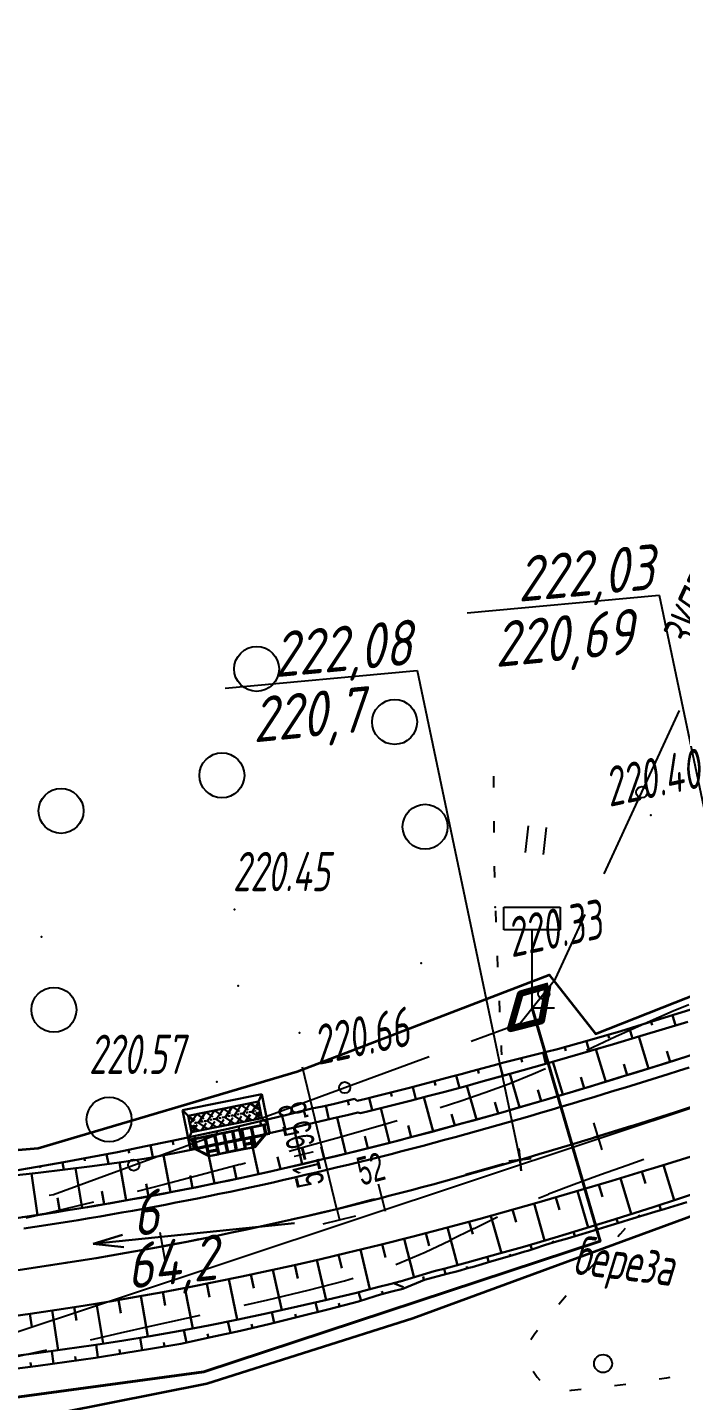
# Model space of a CAD drawing. Header units: millimetres. Extents: x -1799 to 6962, y -1020 to 4121.
# Drawn here: x 2876 to 2934.1, y 2133.9 to 2256.1 of the extents above; entities that cross this region are included whole.
import ezdxf
from ezdxf import colors
from ezdxf.entities.mleader import LeaderData, LeaderLine
from ezdxf.math import Vec2, Vec3

# ---------------------------------------------------------------- set-up
doc = ezdxf.new("R2010")
doc.units = ezdxf.units.MM
for name, pattern in [('ACAD_ISO02W100', [15, 12, -3]), ('CONTI', [0]), ('STROT', [1.7, 0.5, -1.2])]:
    doc.linetypes.add(name, pattern=pattern)
for name, color, linetype, lineweight in [('10', 1, 'Continuous', 35), ('КОПИЯ_ОСЬ_13_ОТКОСЫ', 7, 'Continuous', 30), ('ОСЬ_ВЕРХ_ПОКРЫТИЯ_ГРАНИЦЫ_ПОЛОС', 7, 'Continuous', 30), ('ОСЬ_ВЕРХ_ПОКРЫТИЯ_ОСЬ', 1, 'Continuous', 30), ('Отметки', 5, 'Continuous', 30), ('Трубы мет.', 7, 'ACAD_ISO02W100', 30), ('Уклоны ПЧ', 5, 'Continuous', 30)]:
    doc.layers.add(name, color=color, linetype=linetype, lineweight=lineweight)
for name, color, linetype in [('_Ростелеком', 6, 'Continuous'), ('NAD_MDEFAULT', 7, 'CONTI'), ('PI_OTDEFAULT', 172, 'CONTI'), ('PI_TTDEFAULT', 5, 'CONTI'), ('PLN_O', 7, 'CONTI'), ('SIT_LDEFAULT', 7, 'CONTI'), ('ZAPSKDEFAULT', 7, 'CONTI'), ('КОПИЯ_ОСЬ_ТАНГЕНСЫ', 1, 'Continuous'), ('ОСЬ_ВЕРХ_ПОКРЫТИЯ_ПИКЕТЫ', 1, 'Continuous'), ('ОСЬ_ВЕРХ_ПОКРЫТИЯ_РАЗБИВКА_КРИВ', 1, 'Continuous'), ('ОСЬ_ВЕРХ_ПОКРЫТИЯ_ТАНГЕНСЫ', 1, 'Continuous'), ('разметка', 7, 'Continuous')]:
    doc.layers.add(name, color=color, linetype=linetype)
doc.layers.add('видовое окно', color=132, linetype='CONTI', plot=False)
doc.styles.add('eskd', font='spds.shx', dxfattribs={"width": 1.2, "oblique": 15})
doc.styles.get("Standard").update_dxf_attribs({"font": 'arial.ttf'})
doc.styles.add('STYLE1', font='romand.shx', dxfattribs={"width": 0.9})
doc.styles.add('ГОСТ', font='', dxfattribs={"oblique": 15, "height": 4})
doc.styles.get('ГОСТ').set_extended_font_data('GOST type A')
doc.linetypes.add('кабель_связи_проект.', pattern='A,10,-1,["/",STYLE1,S=3,R=0,X=0,Y=-1.5],-4.1', length=15.1)

# ---------------------------------------------------------------- blocks, each defined once
blk = doc.blocks.new('BL_2011')
at = {"color": 0}
for p, q in [((0, 0), (0, 2.4)), ((1.6, 0), (1.6, 2.4))]:
    blk.add_line(p, q, dxfattribs=at)
blk = doc.blocks.new('BL_2004')
at = {"color": 0}
blk.add_circle((0, 0), 2, dxfattribs=at)
blk = doc.blocks.new('BL_2002')
at = {"color": 0}
blk.add_circle((0, 0), 0.8, dxfattribs=at)
blk = doc.blocks.new('*U41')
at = {"color": 0}
for points in [[(-6.600000953674001, 12.256510162353), (9.543488407135, 28.4)], [(-6.600000953674001, 21.222624206543), (0.577374124527, 28.4)], [(9.899998092651, 10.934832000732), (-6.600000953674001, 27.434828186035)], [(9.899998092651, 19.900946044922), (1.400943824649, 28.4)], [(-6.600000953674001, 3.290396118164), (9.900000953674, 19.790396118164)], [(9.899999046326, 1.968714141846), (-6.600000953674001, 18.468717956543)], [(-6.599999046325999, -5.675717926024999), (9.900000953674, 10.824282073975)], [(9.899999046326, -6.997399902344), (-6.600000953674001, 9.502600097656)], [(-6.599999046325999, -14.641831970215), (9.900000953674, 1.858168029785)], [(9.900000953674, -15.963510131836), (-6.599999046325999, 0.536489868164)], [(-6.6, -23.607944107056), (9.899999046326, -7.107942199707001)], [(9.900000953674, -24.929626083374), (-6.599999046325999, -8.429624176025)], [(-6.6, -32.574058151245), (9.899999046326, -16.074056243896)], [(9.899999046326, -33.895738220215), (-6.599999046325999, -17.395738220215)], [(-6.6, -41.54017124176), (9.899999046326, -25.040172195435)], [(9.638147735596, -42.6), (-6.599999046325999, -26.361854171753)], [(0.672033274174, -42.6), (-6.599999046325999, -35.327968215942)], [(1.306286031008, -42.6), (9.899999046326, -34.006286239624)]]:
    blk.add_lwpolyline(points, dxfattribs=at)
blk = doc.blocks.new('Наброска')
at = {"lineweight": 30}
for p, q in [((1.5, 3), (2.006250000034925, 2.662499999976717)), ((2.006250000034925, 2.662499999976717), (2.131057544145733, 2.579294970491901)), ((2.193461316230241, 2.537692455807701), (2.318268860399257, 2.4544874264393)), ((2.380672632425558, 2.4128849117551), (2.505480176594574, 2.329679882270284)), ((2.567883948679082, 2.288077367586084), (2.625, 2.25)), ((2.68211605126271, 2.288077367586084), (2.625, 2.25)), ((2.625, 2.25), (2.625, 2.099999999976717)), ((2.869327367516235, 2.4128849117551), (2.744519823405426, 2.329679882270284)), ((3.056538683769759, 2.537692455807701), (2.931731139600743, 2.4544874264393)), ((3.243749999965075, 2.662499999976717), (3.118942455796059, 2.579294970491901)), ((3.75, 3), (3.243749999965075, 2.662499999976717)), ((2.625, 2.025000000023283), (2.625, 1.875)), ((2.625, 1.800000000046566), (2.625, 1.650000000023283)), ((2.625, 1.574999999953434), (2.625, 1.425000000046566)), ((2.625, 1.349999999976717), (2.625, 1.199999999953434)), ((2.625, 1.125), (2.625, 0.9749999999767169)), ((2.625, 0.9000000000232831), (2.625, 0.75)), ((2.625, 0.6750000000465661), (2.625, 0.5250000000232831)), ((2.625, 0.4499999999534339), (2.625, 0.3000000000465661)), ((2.625, 0.2249999999767169), (2.625, 0.07499999995343387)), ((2.625, -0.2249999999767169), (2.625, -0.375)), ((2.625, -0.4499999999534339), (2.625, -0.5999999999767169)), ((2.625, -0.6750000000465661), (2.625, -0.8249999999534339)), ((2.625, -0.9000000000232831), (2.625, -1.050000000046566)), ((2.625, -1.125), (2.625, -1.275000000023283)), ((2.625, -1.349999999976717), (2.625, -1.5)), ((2.625, -1.574999999953434), (2.625, -1.724999999976717)), ((2.625, -1.800000000046566), (2.625, -1.949999999953434)), ((2.625, -2.025000000023283), (2.625, -2.175000000046566)), ((1.5, -3), (2.006250000034925, -2.662499999976717)), ((2.006250000034925, -2.662499999976717), (2.131057544145733, -2.579294970491901)), ((2.193461316230241, -2.537692455807701), (2.318268860399257, -2.4544874264393)), ((2.380672632425558, -2.4128849117551), (2.505480176594574, -2.329679882270284)), ((2.567883948679082, -2.288077367586084), (2.625, -2.25)), ((2.68211605126271, -2.288077367586084), (2.625, -2.25)), ((2.869327367516235, -2.4128849117551), (2.744519823405426, -2.329679882270284)), ((3.056538683769759, -2.537692455807701), (2.931731139600743, -2.4544874264393)), ((3.243749999965075, -2.662499999976717), (3.118942455796059, -2.579294970491901)), ((3.75, -3), (3.243749999965075, -2.662499999976717))]:
    blk.add_line(p, q, dxfattribs=at)
for points in [[(0, 1.762499999953434), (0.75, 2.699999999953434), (0.75, 3), (1.5, 3), (1.5, -3), (0.75, -3), (0.75, -2.699999999953434), (0, -1.762499999953434)], [(0.1200292896828614, 1.800000000046566), (0.7124999999650754, 1.800000000046566), (0.7124999999650754, 2.578125)], [(0.7875000000349246, 2.746874999953434), (1.462499999965075, 2.746874999953434), (1.462499999965075, 2.962500000023283), (0.7875000000349246, 2.962500000023283)], [(0.7875000000349246, 2.578125), (0.7875000000349246, 1.800000000046566), (1.462499999965075, 1.800000000046566), (1.462499999965075, 2.671875), (0.7875000000349246, 2.671875), (0.7875000000349246, 2.671875)], [(1.5, 3), (3.75, 3), (3.75, -3), (1.5, -3)], [(2.006250000034925, 2.662499999976717), (2.006250000034925, -2.662499999976717), (3.243749999965075, -2.662499999976717), (3.243749999965075, 2.662499999976717)], [(0, 1.724999999976717), (0.2999999999883585, 1.724999999976717), (0.2999999999883585, 1.050000000046566), (0, 1.050000000046566)], [(0.375, 1.724999999976717), (0.7124999999650754, 1.724999999976717), (0.7124999999650754, 1.050000000046566), (0.375, 1.050000000046566)], [(0.7875000000349246, 1.724999999976717), (1.462499999965075, 1.724999999976717), (1.462499999965075, 1.050000000046566), (0.7875000000349246, 1.050000000046566)], [(0.0375000000349246, 0.9749999999767169), (0.7124999999650754, 0.9749999999767169), (0.7124999999650754, 0.375), (0.0375000000349246, 0.375)], [(0.0375000000349246, 0.3000000000465661), (0.7124999999650754, 0.3000000000465661), (0.7124999999650754, -0.3000000000465661), (0.0375000000349246, -0.3000000000465661)], [(0.7875000000349246, 0.9749999999767169), (1.462499999965075, 0.9749999999767169), (1.462499999965075, 0.375), (0.7875000000349246, 0.375)], [(0.7875000000349246, 0.3000000000465661), (1.462499999965075, 0.3000000000465661), (1.462499999965075, -0.3000000000465661), (0.7875000000349246, -0.3000000000465661)], [(0.0375000000349246, -0.375), (0.7124999999650754, -0.375), (0.7124999999650754, -0.9749999999767169), (0.0375000000349246, -0.9749999999767169)], [(0.7875000000349246, -0.375), (1.462499999965075, -0.375), (1.462499999965075, -0.9749999999767169), (0.7875000000349246, -0.9749999999767169)], [(0, -1.724999999976717), (0.2999999999883585, -1.724999999976717), (0.2999999999883585, -1.050000000046566), (0, -1.050000000046566)], [(0.1200292896828614, -1.800000000046566), (0.7124999999650754, -1.800000000046566), (0.7124999999650754, -2.578125)], [(0.375, -1.724999999976717), (0.7124999999650754, -1.724999999976717), (0.7124999999650754, -1.050000000046566), (0.375, -1.050000000046566)], [(0.7875000000349246, -1.724999999976717), (1.462499999965075, -1.724999999976717), (1.462499999965075, -1.050000000046566), (0.7875000000349246, -1.050000000046566)], [(0.7875000000349246, -2.578125), (0.7875000000349246, -1.800000000046566), (1.462499999965075, -1.800000000046566), (1.462499999965075, -2.671875), (0.7875000000349246, -2.671875), (0.7875000000349246, -2.671875)], [(0.7875000000349246, -2.746874999953434), (1.462499999965075, -2.746874999953434), (1.462499999965075, -2.962500000023283), (0.7875000000349246, -2.962500000023283)]]:
    blk.add_lwpolyline(points, close=True, dxfattribs=at)
at = {"lineweight": 30, "xscale": 0.075, "yscale": 0.075, "zscale": 0.075}
blk.add_blockref('*U41', (2.501250000030268, 0.5324999999720603), dxfattribs=at)
blk = doc.blocks.new('BL_13')
at = {"color": 0}
for p, q in [((-2.5, 7), (-2.5, 9)), ((-2.5, 9), (2.5, 9)), ((2.5, 9), (2.5, 7)), ((0, 7), (-2.5, 7)), ((0, 0), (0, 7)), ((2.5, 7), (0, 7)), ((2, 0), (0, 0))]:
    blk.add_line(p, q, dxfattribs=at)
blk = doc.blocks.new('*U51')
at = {"layer": 'КОПИЯ_ОСЬ_13_ОТКОСЫ'}
for points in [[(7.264574050903, 0.6872127056119999), (9.682004928588999, 0.956574618816), (12.097109794617, 1.246052026749), (14.509721755981, 1.555624961853), (16.919672012329, 1.885272026062), (19.326795578003, 2.234970092773), (21.845165252686, 2.714380741119), (24.359230041504, 3.215878248215), (26.868795394897, 3.73942399025), (29.373668670654, 4.284977912903), (31.873659133911, 4.852497577667), (34.36856842041, 5.441939830779999), (36.266826629639, 5.880901336670001), (37.215713500977, 6.105178833008), (38.163452148438, 6.336446285247999), (38.378829956055, 6.282125473022), (39.139060974121, 6.462329387665), (40.08752822876, 6.696808338165), (41.037631988525, 6.927445411682), (41.985809326172, 7.167716503143), (42.935665130615, 7.404030799866001), (44.357738494873, 7.772792816162), (45.778987884521, 8.149430274963), (47.674205780029, 8.65825176239), (49.094177246094, 9.050344467163), (50.513935089111, 9.447672843933), (52.88405609130901, 10.106735229492), (54.780975341797, 10.640250205994), (60.90179824829099, 12.407072067261), (63.272514343262, 13.116411209106), (67.54277801513699, 14.411474227905)], [(7.198551177979, 1.086614489555), (9.591766357422, 1.488693594933), (11.981554031372, 1.91066467762), (14.367749214172, 2.352498531342), (16.750186920166, 2.814164400101), (19.128702163696, 3.295630455017), (21.630968093872, 3.804355621338), (24.128671646118, 4.335028171539), (26.621620178223, 4.887607097626), (29.109621047974, 5.46204996109), (31.592483520508, 6.058312416077), (34.070014953613, 6.676348686218), (35.019439697266, 6.875735759735), (35.966968536377, 7.086159706116001), (36.912036895752, 7.309480667114), (37.855049133301, 7.543675899506001), (38.097225189209, 7.381636142731), (38.855796813965, 7.557282447815), (39.800254821777, 7.793817043304), (40.748710632324, 8.017815589905), (41.69327545166, 8.259195327759), (42.641422271729, 8.489869117737), (44.530235290527, 8.986437797546001), (46.417720794678, 9.497343063354), (47.36466217041001, 9.745028495789), (48.307750701904, 10.008618354797), (50.198295593262, 10.527484893799), (51.145275115967, 10.784576416016), (52.097427368164, 11.026612281799), (53.055438995361, 11.251645088196), (54.008758544922, 11.495071411133), (54.961353302002, 11.743403434753), (55.91906356811499, 11.977444648743), (58.771511077881, 12.761498451233), (61.570072174072, 13.575936317444), (63.462661743164, 14.150366783142), (68.197341918945, 15.609934806824)], [(66.16998291015601, 14.984955787659), (66.449020385742, 14.079766273499)], [(62.346000671387, 13.811443328857), (62.616527557373, 12.920133590698)], [(64.25873565673801, 14.395771980286), (64.350196838379, 14.099063873291)], [(58.506870269775, 12.688755989075), (58.754657745361, 11.7872838974)], [(60.428321838379, 13.243663787842), (60.515399932861, 12.944441795349)], [(52.703048706055, 11.168869018555), (52.788520812988, 10.80499458313)], [(54.641716003418, 11.660077095032), (54.898712158203, 10.674236297607)], [(56.578395843506, 12.158676147461), (56.668403625488, 11.831224441528)], [(48.834522247314, 10.153192520142), (48.934474945068, 9.78900718689)], [(50.76362991333, 10.68096446991), (51.057418823242, 9.598799705505)], [(43.040546417236, 8.594799041748), (43.326923370361, 7.505489349365)], [(44.973957061768, 9.106544494629), (45.072052001953, 8.744144439697)], [(46.905590057373, 9.62495136261), (47.192283630371, 8.528866767883)], [(37.254890441895, 7.394628524780001), (37.355140686035, 6.990967750549)], [(39.158046722412, 7.632979393005001), (39.433029174805, 6.535003662108999)], [(41.10080337524401, 8.107791900635), (41.194217681885, 7.742243766785)], [(33.357540130615, 6.496249198914), (33.458003997803, 6.096687316894999)], [(35.307403564453, 6.939685344696), (35.577911376953, 5.721593379974)], [(27.523977279663, 5.093290328979), (27.789419174194, 3.937257051468)], [(29.471698760986, 5.547568798065), (29.562826156616, 5.162841796875)], [(31.416250228882, 6.015229225159), (31.709392547607, 4.814498901367)], [(21.662719726563, 3.810958147049), (21.736463546753, 3.456418037415)], [(23.619396209717, 4.224964618683), (23.858423233032, 3.114147901535)], [(25.573179244995, 4.652415275574), (25.65539932251, 4.282699584961)], [(15.781342506409, 2.623941898346), (15.951326370239, 1.750359535217)], [(17.743198394775, 3.012668609619), (17.801853179932, 2.721869707108)], [(19.703243255615, 3.410415649414), (19.917154312134, 2.345299482346)], [(9.880434989929, 1.538576722145), (9.905755996704, 1.392480492592)], [(11.849868774414, 1.886878728867), (11.968344688416, 1.230103135109)], [(13.816868782043, 2.24867272377), (13.857860565186, 2.030023336411)]]:
    blk.add_lwpolyline(points, dxfattribs=at)
blk = doc.blocks.new('_None')
blk = doc.blocks.new('Крест')
at = {"layer": 'Отметки'}
for points in [[(-1, 0), (1, 0)], [(0, 1), (0, -1)]]:
    blk.add_lwpolyline(points, dxfattribs=at)
blk = doc.blocks.new('Стрелка')
at = {"layer": 'Уклоны ПЧ', "ltscale": 2}
for points in [[(-0.02342005360436872, -0.04794833697465961), (-0.02342005360436872, 17.97170368749525)], [(-0.02342005360436872, -0.04794833697465961), (-0.5784949510263147, 2.621650927669716)], [(-0.02342005360436872, -0.04794833697465961), (0.5316548438175772, 2.621650927669716)]]:
    blk.add_lwpolyline(points, dxfattribs=at)

msp = doc.modelspace()

# ---------------------------------------------------------------- linework, layer by layer
at = {"layer": '10'}
for points in [[(2656.475964376537, 2178.743480734912), (2795.065964376388, 2154.273480735173), (2796.355964376426, 2159.983480735135), (2812.975964376537, 2157.213480734651), (2850.005964376332, 2154.06348073521), (2876.945964376277, 2156.323480734986), (2900.015964376575, 2163.153480735061), (2922.455964376519, 2171.763480735396), (2926.575964376631, 2166.503480734688), (2933.645964376463, 2169.293480734726), (2975.135964376686, 2185.643480735284), (2973.855964376426, 2189.923480734614), (2989.825964376631, 2194.283480734949)], [(3132.265964376575, 2183.81348073521), (3079.075964376631, 2182.803480735433), (3035.625964376444, 2179.483480735135), (2990.655964376705, 2169.683480735322), (2950.905964376705, 2156.053480735433), (2910.315964376388, 2141.163480734837), (2891.965964376295, 2135.353480735247), (2865.79596437637, 2130.153480735061), (2842.945964376277, 2129.083480734763), (2824.025964376351, 2130.353480735247), (2777.125964376444, 2136.173480734614), (2711.605964376426, 2150.083480734763), (2669.275964376351, 2157.013480735396)]]:
    msp.add_lwpolyline(points, dxfattribs=at)
at = {"layer": '_Ростелеком', "linetype": 'кабель_связи_проект.', "lineweight": 40, "ltscale": 0.25}
msp.add_lwpolyline([(2147.735964376314, 2194.533480734949), (2165.620964376323, 2193.258480735508), (2183.892524459117, 2191.952918643517), (2204.259899181381, 2190.342639668298), (2245.727302920752, 2187.928894931835), (2377.213150545556, 2183.856410272804), (2394.925964376258, 2183.3734807348), (2427.774356473654, 2181.296994788026), (2466.421393385515, 2179.489945887973), (2529.045099162156, 2174.68424828389), (2590.674702712664, 2167.279744137463), (2631.085964376407, 2163.273480735173), (2687.255328848967, 2154.070012844552), (2711.605964395605, 2150.083480731969), (2728.843450850874, 2146.897353469779), (2777.18548696198, 2136.785582946998), (2823.732769019707, 2130.389864466538), (2843.098696965064, 2129.833376689267), (2891.691056727732, 2136.424062533689), (2926.975437407187, 2148.040086050903), (2920.921942522875, 2168.771160892596)], dxfattribs=at)
at = {"layer": '_Ростелеком', "lineweight": 100, "ltscale": 0.25}
msp.add_lwpolyline([(2922.342604566025, 2170.784048021224), (2919.864448222166, 2170.0649311714), (2918.985121447136, 2166.948955659208), (2921.783043704761, 2167.66800667384), (2922.342604566025, 2170.784048021224)], dxfattribs=at)
at = {"layer": 'PI_TTDEFAULT', "color": 5}
for p in [(2931.481700376442, 2185.979210735683, 220.397), (2894.421700376444, 2177.569214735565, 220.448), (2917.641700376416, 2177.779213735287, 220.332), (2900.211700376423, 2166.599213735585, 220.656), (2892.871700376398, 2162.239212735009, 220.569)]:
    msp.add_point(p, dxfattribs=at)
at = {"layer": 'PLN_O'}
for p, q in [((2927.341700376428, 2180.749215735507), (2934.04170037644, 2195.279213735287)), ((2923.021700376421, 2171.389214735863), (2925.661700376435, 2177.119217735169)), ((2919.861700376447, 2167.449212734972), (2923.021700376421, 2171.389214735863)), ((2915.501700376402, 2165.849213735585), (2919.861700376447, 2167.449212734972)), ((2896.731700376442, 2158.95921473523), (2911.751700376402, 2164.469216735487)), ((2878.301700376449, 2152.189217735467), (2892.971700376433, 2157.569214735565)), ((2877.921700376444, 2152.139214735863), (2878.301700376449, 2152.199212734972))]:
    msp.add_line(p, q, dxfattribs=at)
for centre in [(2930.691700376405, 2188.009217735765), (2921.961700376423, 2170.069214735565), (2904.241700376451, 2161.719216735487), (2885.461700376423, 2154.819214735565)]:
    msp.add_circle(centre, 0.5, dxfattribs=at)
at = {"layer": 'SIT_LDEFAULT', "color": 7}
for p, q in [((2917.481700376442, 2189.429215735209), (2917.481700376442, 2188.989212735009)), ((2917.481700376442, 2188.989212735009), (2917.491700376451, 2188.429215735209)), ((2917.511700376412, 2185.429215735209), (2917.521700376421, 2184.429215735209)), ((2917.5617003764, 2181.429215735209), (2917.571700376409, 2180.429215735209)), ((2917.661700376435, 2177.439217735467), (2917.701700376414, 2176.439217735467)), ((2917.801700376449, 2173.439217735467), (2917.841700376428, 2172.439217735467)), ((2917.991700376451, 2169.439217735467), (2918.03170037643, 2168.579216734891)), ((2918.021700376421, 2168.579216734891), (2918.03170037643, 2168.439217735467)), ((2933.491700376451, 2168.509217735765), (2930.921700376444, 2167.389214735863)), ((2934.891700376416, 2169.069214735565), (2933.491700376451, 2168.509217735765)), ((2930.921700376444, 2167.399216735189), (2928.361700376447, 2166.229210735683)), ((2928.361700376447, 2166.229210735683), (2925.831700376419, 2165.059212735307)), ((2918.171700376444, 2165.449212734972), (2918.181700376395, 2165.149216735189)), ((2918.181700376395, 2165.149216735189), (2918.211700376423, 2164.619217735169)), ((2925.831700376419, 2165.059212735307), (2925.761700376412, 2165.029213735287)), ((2922.111700376447, 2163.379212735606), (2921.03170037643, 2162.899216735189)), ((2921.03170037643, 2162.899216735189), (2918.841700376428, 2162.009217735765)), ((2916.721700376433, 2161.239212735009), (2914.591700376428, 2160.509217735765)), ((2918.841700376428, 2162.009217735765), (2916.721700376433, 2161.239212735009)), ((2914.591700376428, 2160.509217735765), (2912.741700376451, 2159.909211734695)), ((2908.111700376447, 2158.51921173503), (2905.941700376405, 2157.899216735189)), ((2908.911700376435, 2158.759217735765), (2908.111700376447, 2158.51921173503)), ((2903.771700376421, 2157.279213735287), (2901.271700376421, 2156.579216734891)), ((2905.941700376405, 2157.899216735189), (2903.771700376421, 2157.279213735287)), ((2901.271700376421, 2156.579216734891), (2899.29170037644, 2156.039216734854)), ((2894.901700376426, 2154.859215734911), (2891.451700376414, 2153.939217735467)), ((2895.421700376444, 2154.989212735009), (2894.901700376426, 2154.849213735585)), ((2927.011700376412, 2153.989212735009), (2929.381700376407, 2154.819214735565)), ((2929.381700376407, 2154.819214735565), (2930.871700376398, 2155.329216734891)), ((2891.451700376414, 2153.939217735467), (2888.091700376428, 2153.069214735565)), ((2924.671700376444, 2153.129212735606), (2927.011700376412, 2153.989212735009)), ((2888.091700376428, 2153.069214735565), (2885.751700376402, 2152.469216735487)), ((2922.391700376416, 2152.249215735507), (2924.671700376444, 2153.129212735606)), ((2880.28170037643, 2151.129212735606), (2878.0617003764, 2150.599213735585)), ((2881.871700376398, 2151.509217735765), (2880.28170037643, 2151.129212735606)), ((2921.491700376451, 2151.859215734911), (2922.391700376416, 2152.239212735009)), ((2878.0617003764, 2150.599213735585), (2875.841700376428, 2150.089211735328)), ((2915.771700376421, 2149.179215735209), (2917.851700376437, 2150.199212734972)), ((2913.591700376428, 2148.119217735169), (2915.771700376421, 2149.189217735467)), ((2929.221700376433, 2149.179215735209), (2928.771700376421, 2148.669213734952)), ((2911.391700376416, 2147.069214735565), (2913.591700376428, 2148.109215734911)), ((2928.771700376421, 2148.669213734952), (2928.551700376449, 2148.429215735209)), ((2909.161700376435, 2146.109215734911), (2911.391700376416, 2147.059212735307)), ((2908.78170037643, 2145.979210735683), (2909.161700376435, 2146.119217735169)), ((2925.971700376433, 2145.509217735765), (2925.911700376435, 2145.429215735209)), ((2926.5617003764, 2146.189217735467), (2925.971700376433, 2145.509217735765)), ((2900.991700376451, 2143.669213734952), (2904.231700376442, 2144.509217735765)), ((2904.231700376442, 2144.509217735765), (2904.991700376451, 2144.739212735009)), ((2895.29170037644, 2142.339211735328), (2897.411700376435, 2142.829216734891)), ((2897.411700376435, 2142.819214735565), (2900.991700376451, 2143.669213734952)), ((2923.951700376414, 2143.169213734952), (2923.301700376449, 2142.409211734695)), ((2890.151700376426, 2141.179215735209), (2891.381700376407, 2141.449212734972)), ((2884.28170037643, 2139.879212735606), (2886.921700376444, 2140.469216735487)), ((2886.921700376444, 2140.469216735487), (2890.151700376426, 2141.179215735209)), ((2881.621700376398, 2139.26921173503), (2882.001700376402, 2139.359215734911)), ((2882.001700376402, 2139.359215734911), (2884.28170037643, 2139.879212735606)), ((2921.181700376395, 2139.809212735307), (2920.821700376409, 2139.26921173503)), ((2921.401700376426, 2140.079216734891), (2921.181700376395, 2139.809212735307)), ((2875.161700376435, 2137.809212735307), (2877.441700376405, 2138.309212735307)), ((2877.441700376405, 2138.299218735111), (2877.731700376442, 2138.369217735169)), ((2921.021700376421, 2136.479210735683), (2921.361700376447, 2135.939217735467)), ((2921.361700376447, 2135.939217735467), (2921.611700376447, 2135.669213734952)), ((2928.271700376421, 2135.189217735467), (2929.261700376412, 2135.319214735565)), ((2932.231700376442, 2135.779213735287), (2932.921700376444, 2135.879212735606)), ((2932.921700376444, 2135.879212735606), (2933.201700376414, 2135.929215735209)), ((2924.29170037644, 2134.759217735765), (2924.421700376444, 2134.76921173503)), ((2924.421700376444, 2134.76921173503), (2925.29170037644, 2134.859215734911))]:
    msp.add_line(p, q, dxfattribs=at)
at = {"layer": 'видовое окно', "color": 5}
for p in [(2877.261700376412, 2175.129212735606, 214.596), (2911.0617003764, 2172.779213735287, 220.8), (2894.761700376412, 2170.779213735287, 220.501)]:
    msp.add_point(p, dxfattribs=at)
at = {"layer": 'КОПИЯ_ОСЬ_13_ОТКОСЫ'}
for points in [[(2874.520465867807, 2153.854619969067), (2876.937946336557, 2154.124029148755), (2879.352985399057, 2154.413457859692), (2881.766071336557, 2154.723028172192), (2884.175739305307, 2155.052618015942), (2886.582965867807, 2155.402349461255), (2889.101032274057, 2155.881719578442), (2891.615192430307, 2156.383306492505), (2894.124958055307, 2156.906866062817), (2896.629840867807, 2157.45239828938), (2899.129840867807, 2158.019903172192), (2901.624469774057, 2158.609380711255), (2903.522907274057, 2159.048345555005), (2904.471637742807, 2159.272588719067), (2905.419391649057, 2159.503789890942), (2905.634723680307, 2159.44946860188), (2906.394977586557, 2159.629766453442), (2907.343708055307, 2159.864263523755), (2908.293903367807, 2160.094854344067), (2909.242145555307, 2160.335088719067), (2910.191852586557, 2160.571416844067), (2911.613727586557, 2160.94019125813), (2913.035114305307, 2161.316778172192), (2914.930133836557, 2161.825689305005), (2916.350055711557, 2162.217779148755), (2917.769977586557, 2162.615118015942), (2920.140094774057, 2163.27417563313), (2922.037067430307, 2163.807622898755), (2928.157672899057, 2165.57446860188), (2930.528766649057, 2166.283819187817), (2934.798786180307, 2167.57886313313)], [(2931.301715867807, 2163.420537937817), (2930.420856492807, 2166.251470555005)], [(2875.010700242807, 2150.095586765942), (2877.311481492807, 2150.435674656567), (2879.609821336557, 2150.793828953442), (2881.904743211557, 2151.170049656567), (2884.197223680307, 2151.564336765942), (2886.486286180307, 2151.976690281567), (2888.771930711557, 2152.407110203442), (2891.054645555307, 2152.855474461255), (2893.332965867807, 2153.321783055005), (2895.607868211557, 2153.80591391438), (2897.879352586557, 2154.308111180005), (2900.146442430307, 2154.828008640942), (2902.409137742807, 2155.365850437817), (2905.284137742807, 2156.057622898755), (2908.151813524057, 2156.777349461255), (2911.258258836557, 2157.58618735188), (2914.356891649057, 2158.423223484692), (2917.932086961557, 2159.421514500317), (2921.498493211557, 2160.450811375317), (2924.828083055307, 2161.437993992505), (2928.150836961557, 2162.44507407063), (2929.529254930307, 2162.868780125317), (2932.851520555307, 2163.902837742505), (2935.698688524057, 2164.800909031567)], [(2927.479938524057, 2162.23999594563), (2926.600055711557, 2165.124883640942)], [(2933.210895555307, 2164.016241062817), (2932.913532274057, 2164.958868015942)], [(2923.649860399057, 2161.086309422192), (2922.776813524057, 2164.02124594563)], [(2929.392047899057, 2162.826665867505), (2929.096637742807, 2163.787603367505)], [(2919.811969774057, 2159.959844578442), (2918.950153367807, 2162.943243015942)], [(2925.565876024057, 2161.65991782063), (2925.271442430307, 2162.637212742505)], [(2915.963825242807, 2158.867681492505), (2915.124469774057, 2161.879278172192)], [(2921.731891649057, 2160.51929282063), (2921.440387742807, 2161.51245688313)], [(2908.236286180307, 2156.798833836255), (2907.445758836557, 2159.889043797192)], [(2912.105915086557, 2157.812017430005), (2911.289997117807, 2160.85620688313)], [(2917.889118211557, 2159.409307469067), (2917.604450242807, 2160.411748875317)], [(2904.354938524057, 2155.83081625813), (2903.572223680307, 2159.059942234692)], [(2914.036090867807, 2158.335088719067), (2913.758747117807, 2159.348272312817)], [(2896.563922899057, 2154.015020359692), (2895.844684617807, 2157.278936375317)], [(2900.464313524057, 2154.902471531567), (2899.701618211557, 2158.152959812817)], [(2906.297321336557, 2156.308477390942), (2906.029254930307, 2157.38306235188)], [(2910.172321336557, 2157.299932469067), (2909.903278367807, 2158.328496922192)], [(2892.652301805307, 2153.18042563313), (2891.976032274057, 2156.457159031567)], [(2902.410114305307, 2155.366094578442), (2902.154743211557, 2156.449346531567)], [(2873.864196602643, 2141.251778252808), (2876.234802071393, 2141.583077080933), (2878.602477852643, 2141.93305266687), (2880.967712227643, 2142.30170501062), (2883.329528633893, 2142.68891204187), (2885.688903633893, 2143.09467376062), (2888.044372383893, 2143.519112237183), (2890.396911446393, 2143.961983330933), (2892.745544258893, 2144.423409112183), (2895.090759102643, 2144.90326751062), (2897.431579415143, 2145.401558526245), (2899.768981758893, 2145.918282159058), (2902.101989571393, 2146.453438409058), (2904.430602852643, 2147.006905205933), (2907.384216133893, 2147.717964776245), (2910.330505196393, 2148.457832940308), (2913.266052071393, 2149.221504815308), (2916.195251290143, 2150.01020110437), (2921.541930977643, 2151.509102471558), (2924.784118477643, 2152.453316338745), (2928.020934883893, 2153.417061455933), (2930.717712227643, 2154.237129815308), (2932.113708321393, 2154.666329034058), (2935.474059883893, 2155.712471612183)], [(2884.796344774057, 2151.670537937817), (2884.192829149057, 2155.055059422192)], [(2888.729450242807, 2152.398931492505), (2888.097126024057, 2155.687871922192)], [(2898.515583055307, 2154.452154148755), (2898.268512742807, 2155.538457859692)], [(2932.611266915143, 2154.821358330933), (2933.585388008893, 2151.692574151245)], [(2876.902301805307, 2150.37378500813), (2876.348590867807, 2154.05640219563)], [(2880.853473680307, 2150.99536703938), (2880.273395555307, 2154.52905844563)], [(2890.691852586557, 2152.783086765942), (2890.474079149057, 2153.877935398755)], [(2894.609333055307, 2153.59107016438), (2894.376911180307, 2154.681768406567)], [(2928.786559883893, 2153.649971612183), (2929.754821602643, 2150.46625579187)], [(2930.700134102643, 2154.231758721558), (2931.022888008893, 2153.170479424683)], [(2882.826129930307, 2151.326299656567), (2882.624469774057, 2152.502813328442)], [(2886.764118211557, 2152.02808188313), (2886.555133836557, 2153.154790867505)], [(2924.954528633893, 2152.503487237183), (2925.909606758893, 2149.264717705933)], [(2926.872009102643, 2153.072579034058), (2927.194274727643, 2151.99408782312)], [(2874.246498295086, 2137.743955039804), (2876.788551517742, 2138.072911643808), (2879.327797123211, 2138.422997855966), (2881.86411304118, 2138.7941831587), (2884.397194095867, 2139.186448478525), (2886.926918216961, 2139.599759483163), (2889.453102298992, 2140.034093284433), (2892.104774662273, 2140.546128654306), (2894.751869388836, 2141.081422233407), (2897.394142338055, 2141.639924430673), (2900.031349369305, 2142.221604728525), (2902.66342944743, 2142.826405906503), (2905.290077396648, 2143.454289817636), (2906.281471439617, 2143.716390037363), (2907.272865482586, 2143.975770377939), (2908.269264408367, 2144.212979698007), (2909.258522220867, 2144.476449394052), (2909.258522220605, 2144.476449394052), (2909.19031658691, 2144.458302316641), (2912.197242923992, 2145.3632406233), (2913.186195560711, 2145.618508720224), (2915.15805835368, 2146.145589256113), (2918.104774662273, 2146.962960624521), (2919.083961673992, 2147.242646598642), (2920.06333179118, 2147.519738578622), (2922.99106616618, 2148.376119041269), (2923.964027591961, 2148.668103599374), (2926.874611088055, 2149.560735130136), (2927.842994877117, 2149.860738181894), (2931.70395679118, 2151.083680534189), (2934.061439701336, 2151.846589469736), (2935.021400638836, 2152.160695457284)], [(2874.246520821393, 2137.743965752808), (2876.788513008893, 2138.072945244995), (2879.328063790143, 2138.423042901245), (2881.864196602643, 2138.794136651245), (2884.397399727643, 2139.18647063562), (2886.926696602643, 2139.599800713745), (2889.453063790143, 2140.03412688562), (2892.104919258893, 2140.546089776245), (2894.751891915143, 2141.081368096558), (2897.393981758893, 2141.639961846558), (2900.031188790143, 2142.22162688562), (2902.663513008893, 2142.826363213745), (2905.289977852643, 2143.454292901245), (2906.281677071393, 2143.716377862183), (2907.272888008893, 2143.975777276245), (2908.269470040143, 2144.212959893433), (2909.258727852643, 2144.47650969812), (2909.258727852381, 2144.476475365845), (2909.190339113216, 2144.458290141461), (2912.197204415143, 2145.36322844812), (2913.185973946393, 2145.618477471558), (2915.158141915143, 2146.145577080933), (2918.104919258893, 2146.962959893433), (2919.083923165143, 2147.24262297937), (2920.063415352643, 2147.519722588745), (2922.991149727643, 2148.376167901245), (2923.963805977643, 2148.668160088745), (2926.874450508893, 2149.560738213745), (2927.843200508893, 2149.86078704187), (2931.704040352643, 2151.083687432495), (2934.061462227643, 2151.84662688562), (2935.021423165143, 2152.160713799683)], [(2874.398658939617, 2136.620709800546), (2876.950111576336, 2136.950734519784), (2879.498756595867, 2137.301953697031), (2882.044410892742, 2137.67435970289), (2884.586830326336, 2138.06791439039), (2887.125953861492, 2138.482602500741), (2889.66147632243, 2138.918385886972), (2892.311195560711, 2139.486001396005), (2894.955787845867, 2140.076863670175), (2897.595131107586, 2140.690926933114), (2900.228981205242, 2141.328145408456), (2902.857093998211, 2141.988469505136), (2905.479286381023, 2142.671849632089), (2906.952552982586, 2143.136521720712), (2907.442848392742, 2143.292596244638), (2908.434303470867, 2143.55846919996), (2909.429786869305, 2143.805982017343), (2909.429786869043, 2143.805982017343), (2909.429786869043, 2143.805982017343), (2911.343971439617, 2144.588307761972), (2913.31870288493, 2145.123959922616), (2914.309364506023, 2145.376450919931), (2915.28940600993, 2145.666242027109), (2915.58774585368, 2145.736104392831), (2915.884376713055, 2145.813077354257), (2916.17905444743, 2145.897111320322), (2917.252845951336, 2146.226163291757), (2919.211342045086, 2146.795434379404), (2920.183204838055, 2147.10262432081), (2920.273170658367, 2147.12459697706), (2920.541908451336, 2147.194875144784), (2920.80893725993, 2147.271657371347), (2921.073951908367, 2147.354894065683), (2922.12729663493, 2147.708856010263), (2923.099891849773, 2148.006818198984), (2924.077308841961, 2148.286569022958), (2925.051368900555, 2148.575864219491), (2926.021217533367, 2148.877488517587), (2927.96567554118, 2149.459050559823), (2928.932533451336, 2149.76469173414), (2929.125160404461, 2149.828107261484), (2929.899513431805, 2150.068028831308), (2931.837684818523, 2150.656098747079), (2932.759742923992, 2150.932599448984), (2934.69809741618, 2151.510247611825)], [(2878.878864305307, 2150.677862156567), (2878.685993211557, 2151.904180515942)], [(2921.113220040143, 2151.388863213745), (2922.036071602643, 2148.096748955933)], [(2923.035095040143, 2151.94135344812), (2923.353454415143, 2150.846993096558)], [(2932.385841556805, 2150.820474052255), (2932.253578373211, 2151.261533164804)], [(2917.261657540143, 2150.30902922937), (2918.192809883893, 2146.987984307495)], [(2919.187438790143, 2150.848946221558), (2919.497497383893, 2149.741890557495)], [(2928.561744877117, 2149.647485160654), (2928.435035892742, 2150.048272514169)], [(2930.471473881023, 2150.241555595224), (2930.430763431805, 2150.375634574716)], [(2911.467712227643, 2148.75043547937), (2911.757751290143, 2147.630928643433)], [(2913.402282540143, 2149.257515557495), (2914.289001290143, 2145.913277276245)], [(2915.333923165143, 2149.775459893433), (2915.635680977643, 2148.662422784058)], [(2924.735389896648, 2148.482015037363), (2924.620338627117, 2148.869386100595)], [(2926.648475834148, 2149.065102958505), (2926.609901615398, 2149.194150352304)], [(2907.590270821393, 2147.768623955933), (2907.879333321393, 2146.59565032312)], [(2909.530212227643, 2148.25385344812), (2910.382751290143, 2144.890938409058)], [(2920.913551517742, 2147.3036703108), (2920.780983158367, 2147.729653739755)], [(2922.816078373211, 2147.919865989511), (2922.772499271648, 2148.06205501539)], [(2901.754821602643, 2146.37250579187), (2902.582946602643, 2142.80756438562)], [(2903.701598946393, 2146.831368096558), (2903.985290352643, 2145.64496672937)], [(2905.646911446393, 2147.295967705933), (2906.492126290143, 2143.771553643433)], [(2917.077369877117, 2146.17232265455), (2916.934364506023, 2146.63831081373)], [(2918.997108646648, 2146.733167075937), (2918.951759525555, 2146.889184379404)], [(2895.897399727643, 2145.072823174683), (2896.150817696393, 2143.874580987183)], [(2897.852477852643, 2145.493233330933), (2898.635192696393, 2141.91059172937)], [(2899.805114571393, 2145.926460869995), (2900.073669258893, 2144.733955987183)], [(2913.225258060711, 2145.098603629892), (2913.090919681805, 2145.593911552255)], [(2915.154030033367, 2145.626222038095), (2915.105507084148, 2145.790269279306)], [(2890.015563790143, 2143.888863213745), (2890.705993477643, 2140.273018487183)], [(2891.978454415143, 2144.270577080933), (2892.216735665143, 2143.06684172937)], [(2893.939391915143, 2144.665230401245), (2894.676208321393, 2141.065743096558)], [(2909.481910892742, 2143.935807609384), (2908.582924076336, 2144.296510124032)], [(2911.294655033367, 2144.576390647714), (2911.218788334148, 2144.890244865243)], [(2884.111266915143, 2142.82123626062), (2884.313903633893, 2141.63373626062)], [(2886.081481758893, 2143.164131768433), (2886.720153633893, 2139.565132744995)], [(2888.049743477643, 2143.520088799683), (2888.270446602643, 2142.321846612183)], [(2901.850380131023, 2141.732640647714), (2901.634742923992, 2142.587144279306)], [(2905.719154545086, 2142.747502708261), (2905.480385013836, 2143.504601859872)], [(2907.628456302898, 2143.342374229257), (2907.55991382243, 2143.597966575448)], [(2876.208434883893, 2141.579414971558), (2876.375915352643, 2140.41400969812)], [(2878.186950508893, 2141.870308526245), (2878.718688790143, 2138.337105401245)], [(2880.164001290143, 2142.17426360437), (2880.349059883893, 2140.997749932495)], [(2882.138610665143, 2142.491280205933), (2882.723083321393, 2138.92475188562)], [(2897.965736576336, 2140.779115104501), (2897.742347904461, 2141.715344810312)], [(2899.909645267742, 2141.249581718271), (2899.833107181805, 2141.561170005624)], [(2903.788002201336, 2142.22826518995), (2903.714271732586, 2142.512627982919)], [(2890.16098804118, 2139.02352275831), (2889.928383060711, 2140.124089622323)], [(2894.069069095867, 2139.876023673837), (2893.840004154461, 2140.894296073739)], [(2896.018837162273, 2140.321256065195), (2895.94028491618, 2140.660176658456)], [(2886.221473881023, 2138.332402610605), (2886.037269779461, 2139.451947593515)], [(2888.193885990398, 2138.663503074472), (2888.130104252117, 2139.036282920663)], [(2892.116371341961, 2139.443440818613), (2892.03647632243, 2139.809785270517)], [(2878.311744877117, 2137.135686302011), (2878.156654545086, 2138.258855247323)], [(2880.292030521648, 2137.415685081308), (2880.237892338055, 2137.789731406991)], [(2882.270485111492, 2137.708478355234), (2882.100807377117, 2138.829930686777)], [(2884.246986576336, 2138.014058494394), (2884.188026615398, 2138.387498283212)], [(2876.329689213055, 2136.868497276132), (2876.280433841961, 2137.243085288827)]]:
    msp.add_lwpolyline(points, dxfattribs=at)
at = {"layer": 'КОПИЯ_ОСЬ_ТАНГЕНСЫ'}
msp.add_line((2852.601700375855, 2132.519214735751), (3021.683407110579, 2188.699424376165), dxfattribs=at)
at = {"layer": 'ОСЬ_ВЕРХ_ПОКРЫТИЯ_ГРАНИЦЫ_ПОЛОС', "linetype": 'Continuous'}
for points in [[(2875.533802740314, 2150.170601904777), (2876.501313681258, 2150.313128518325), (2877.468347471508, 2150.458857389552), (2878.434893512467, 2150.607786926826), (2879.400941210459, 2150.759915493813), (2880.366479977742, 2150.915241426242), (2881.331499231726, 2151.073763016996), (2882.295988395819, 2151.235478534748), (2883.259936899014, 2151.400386203465), (2884.223334176359, 2151.568484215451), (2885.18616966907, 2151.739770730411), (2886.148432824188, 2151.914243869868), (2887.110113095239, 2152.091901720886), (2888.071199942215, 2152.272742337932), (2889.03168283139, 2152.45676373822), (2889.991551235851, 2152.643963903573), (2890.950794635321, 2152.834340782289), (2891.90940251633, 2153.027892291931), (2892.867364372543, 2153.224616304425), (2893.82466970452, 2153.424510671211), (2894.781308020154, 2153.627573197161), (2895.737268834559, 2153.833801655484), (2896.692541670267, 2154.043193788652), (2897.647116057497, 2154.255747300026), (2898.600981533944, 2154.471459861298), (2899.554127645164, 2154.690329105047), (2900.506543944482, 2154.912352636841), (2901.458219993461, 2155.137528022205), (2902.409145361607, 2155.365852791269), (2903.361781842405, 2155.591929119465), (2904.313990244797, 2155.821178423625), (2905.265774890964, 2156.0535374893), (2906.217140397823, 2156.288943065715), (2907.168091984126, 2156.527331948665), (2908.118635458386, 2156.768640976784), (2909.068777206101, 2157.01280704086), (2910.018524177411, 2157.259767067072), (2910.96788387473, 2157.509458044929), (2911.916864340203, 2157.761816997466), (2912.865474143191, 2158.016781005462), (2913.81372236831, 2158.274287192536), (2914.761618602273, 2158.53427272701), (2915.709172921905, 2158.79667483588), (2916.656395881941, 2159.061430778739), (2917.603298502256, 2159.328477871058), (2918.549892255551, 2159.59775346556), (2919.496189055071, 2159.869194966194), (2920.442201242151, 2160.142739813228), (2921.387941574105, 2160.418325489772), (2922.333423211394, 2160.695889520844), (2923.278659705693, 2160.975369466853), (2924.223664987376, 2161.256702927326), (2925.168453353292, 2161.539827536245), (2926.113039454251, 2161.824680951809), (2927.057438283004, 2162.111200879713), (2928.001665161612, 2162.399325034966), (2928.945735729454, 2162.68899116983), (2929.889665930687, 2162.980137057987), (2930.833472002103, 2163.272700493609), (2931.777170460738, 2163.566619288561), (2932.720778091762, 2163.861831265886), (2933.66431193596, 2164.158274273773), (2934.60778927769, 2164.455886156683)], [(2934.914746440549, 2163.504162826029), (2933.970212879542, 2163.206210929354), (2933.025559682816, 2162.909408996266), (2932.080769496746, 2162.613819401165), (2931.135825207582, 2162.319504533348), (2930.190709954166, 2162.026526814711), (2929.245407139892, 2161.734948694159), (2928.299900445456, 2161.444832646673), (2927.354173840964, 2161.156241188211), (2926.408211598444, 2160.869236865466), (2925.461998304303, 2160.583882263315), (2924.515518871349, 2160.300240013202), (2923.568758551884, 2160.018372781028), (2922.621702949205, 2159.738343285781), (2921.674338031162, 2159.460214288359), (2920.726650141596, 2159.184048607399), (2919.778626013265, 2158.909909104382), (2918.83025278053, 2158.63785869201), (2917.881517991171, 2158.367960346316), (2916.932409619514, 2158.100277088036), (2915.982916078889, 2157.834872004961), (2915.033026233586, 2157.571808236105), (2914.082729412019, 2157.311148983811), (2913.132015419143, 2157.052957500716), (2912.180874548658, 2156.797297112097), (2911.22929759601, 2156.54423119725), (2910.277275870883, 2156.293823196937), (2909.324801209566, 2156.046136616183), (2908.371865987874, 2155.801235014957), (2907.418463133547, 2155.559182018426), (2906.464586138909, 2155.320041313221), (2905.510229073707, 2155.083876644646), (2904.555386597445, 2154.850751814817), (2903.600053972486, 2154.620730688249), (2902.644226825863, 2154.393877121073), (2901.690082346768, 2154.164779418533), (2900.735184645668, 2153.938841759612), (2899.779544188184, 2153.716066626285), (2898.823171448321, 2153.496456454893), (2897.866076907967, 2153.280013655697), (2896.908271057075, 2153.066740599846), (2895.949764393134, 2152.856639622164), (2894.990567421608, 2152.649713032332), (2894.030690655383, 2152.44596309067), (2893.070144614709, 2152.245392036078), (2892.108939827458, 2152.048002063681), (2891.147086828316, 2151.853795336944), (2890.184596159417, 2151.662773983006), (2889.221478369736, 2151.474940099207), (2888.257744015087, 2151.2902957447), (2887.293403658094, 2151.108842938592), (2886.328467868161, 2150.930583672983), (2885.362947220981, 2150.755519899924), (2884.396852298794, 2150.583653540735), (2883.430193690039, 2150.414986474824), (2882.462981989442, 2150.249520553661), (2881.495227797781, 2150.08725759053), (2880.526941721628, 2149.928199364257), (2879.558134373636, 2149.772347618279), (2878.588816371959, 2149.619704058779), (2877.61899834034, 2149.470270359342), (2876.648690908283, 2149.324048160029), (2875.67790471027, 2149.181039061782)]]:
    msp.add_lwpolyline(points, dxfattribs=at)
at = {"layer": 'ОСЬ_ВЕРХ_ПОКРЫТИЯ_ОСЬ'}
msp.add_lwpolyline([(2816.774315469151, 2142.924740151887, 0.072993141591), (2903.535571704017, 2150.905664543075), (2903.535571704017, 2150.905664543075), (2904.488077371449, 2151.137830209372), (2905.439834333034, 2151.373046410655), (2906.390848084304, 2151.611249797431), (2907.341124702254, 2151.852377124515), (2908.290670832919, 2152.096365272452), (2909.23949367909, 2152.343151223299), (2910.18760098739, 2152.592672090431), (2911.135001036318, 2152.844865083148), (2912.081702623671, 2153.099667538342), (2913.027715054088, 2153.357016904664), (2913.973048126945, 2153.616850743455), (2914.917712123812, 2153.879106725951), (2915.861717796282, 2154.14372264446), (2916.805076353581, 2154.410636397463), (2917.74779945089, 2154.679785993335), (2918.689899176456, 2154.951109552209), (2919.631388039686, 2155.224545303186), (2920.572278959482, 2155.500031582465), (2921.51258525131, 2155.77750682683), (2922.452320615857, 2156.0569095811), (2924.330135218575, 2156.621252302465), (2926.205839615848, 2157.192570088816), (2928.079556048304, 2157.770374810708), (2929.951411769182, 2158.354179790628), (2931.821538664322, 2158.943499715452), (2933.690072875537, 2159.53785055728), (2935.55715442508, 2160.136749468197)], format="xyb", dxfattribs=at)
at = {"layer": 'ОСЬ_ВЕРХ_ПОКРЫТИЯ_ПИКЕТЫ'}
for p, q in [((2927.170202543037, 2156.181124702481), (2926.434931791164, 2158.570554953453)), ((2907.876104187957, 2150.698962983129), (2907.255832759993, 2153.120793561836)), ((2907.876104187957, 2150.698962983129), (2907.255832759993, 2153.120793561836)), ((2888.272101702498, 2146.357753646945), (2887.813130574776, 2148.815261634451))]:
    msp.add_line(p, q, dxfattribs=at)
at = {"layer": 'ОСЬ_ВЕРХ_ПОКРЫТИЯ_РАЗБИВКА_КРИВ'}
for p, q in [((2903.535571704017, 2150.905664543075), (2900.477560432491, 2163.5408759419)), ((2902.31289433293, 2149.580877752428), (2905.228712347724, 2150.286572659773)), ((2903.535571704017, 2150.905664543075), (2903.770803340312, 2149.933725204703))]:
    msp.add_line(p, q, dxfattribs=at)
at = {"layer": 'ОСЬ_ВЕРХ_ПОКРЫТИЯ_ТАНГЕНСЫ'}
msp.add_line((2852.601700375855, 2132.519214735751), (3021.683407110579, 2188.699424376165), dxfattribs=at)
at = {"layer": 'разметка', "linetype": 'STROT', "lineweight": 30, "ltscale": 7}
msp.add_lwpolyline([(2295.126399920797, 2195.845574040351), (2426.20735194989, 2190.477938314353, -0.03661784691979356), (2731.386984335821, 2155.496033398819, 0.03315993183262787), (2816.77431546918, 2142.924740151887, 0.07299314158265033), (2903.535571704017, 2150.905664543075, 0.0208555111745606), (2952.525832701949, 2165.720669882757, -0.02082482559198729), (3001.516093699911, 2180.535675218714, -0.01435564632850414), (3018.36542483097, 2184.104927326937, -0.03749879800817032), (3107.987691925935, 2191.292633513373), (3173.185842721296, 2193.251660703135, 0.06253206427835101), (3222.727246885925, 2198.890219756787, 0.1166163031610069), (3262.841511575543, 2221.445657927928, 0.0625546909724315), (3293.399657548909, 2260.845453227324, -0.01240678721047258), (3323.524116140305, 2305.660466044595, -0.01289234453343849), (3339.170638600228, 2326.149867380423, -0.0008173444225795665), (3360.086087301295, 2351.045616718394, 0.01157994022244065), (3380.45253558583, 2376.375383199577, 0.05392048293527532), (3395.924318417741, 2404.681474589196, 0.05392048293527532)], format="xyb", dxfattribs=at)

# ---------------------------------------------------------------- block references
at = {"layer": '_Ростелеком'}
msp.add_blockref('BL_13', (2920.921942522555, 2168.771160892596), dxfattribs=at)
at = {"layer": 'ZAPSKDEFAULT', "color": 7, "rotation": 354.0000000000001}
for name, p in [('BL_2004', (2896.400376376414, 2198.979910735426)), ('BL_2004', (2908.68338537642, 2194.259834735108)), ('BL_2004', (2893.308192376406, 2189.509708735545)), ('BL_2004', (2878.984933376438, 2186.343432736036)), ('BL_2004', (2911.397007376372, 2184.93327473515)), ('BL_2011', (2920.351700376437, 2182.639214735863)), ('BL_2004', (2878.351700376437, 2168.639214735863)), ('BL_2004', (2883.26643437637, 2158.876203735744)), ('BL_2002', (2927.240146376434, 2137.149456735154))]:
    msp.add_blockref(name, p, dxfattribs=at)
at = {"layer": 'КОПИЯ_ОСЬ_13_ОТКОСЫ'}
msp.add_blockref('*U51', (2867.256109503864, 2153.167395934847), dxfattribs=at)
at = {"layer": 'Отметки', "rotation": 6.235244978275483}
msp.add_blockref('Крест', (2919.848458932984, 2155.288102141035), dxfattribs=at)
at = {"layer": 'Трубы мет.', "color": 1, "lineweight": 40, "xscale": 1.2, "yscale": 1.2, "zscale": 1.2, "rotation": 101.3722528524368}
msp.add_blockref('Наброска', (2894.214590567348, 2156.0168980308), dxfattribs=at)
at = {"layer": 'Уклоны ПЧ', "rotation": 275.8762481967201}
msp.add_blockref('Стрелка', (2881.905598165156, 2147.777389777278), dxfattribs=at)

# ---------------------------------------------------------------- texts
at = {"layer": 'NAD_MDEFAULT', "color": 7, "style": 'eskd', "oblique": 10, "width": 0.8}
msp.add_text(' береза', height=3.5, rotation=353, dxfattribs=at).set_placement((2923.044076376371, 2145.30634673537))
at = {"layer": 'PI_OTDEFAULT', "color": 172, "style": 'eskd', "oblique": 10, "width": 0.8}
for s, p in [('220.40', (2927.798744376409, 2186.690824735363)), ('220.33', (2919.091700376428, 2173.289216734854)), ('220.66', (2901.861700376447, 2163.70921473523))]:
    msp.add_text(s, height=3.5, rotation=12, dxfattribs=at).set_placement(p)
for s, p in [('220.45', (2894.292663376438, 2179.196406735492)), ('220.57', (2881.475766376427, 2162.927244735335))]:
    msp.add_text(s, height=3.5, dxfattribs=at).set_placement(p)
at = {"layer": 'PLN_O', "style": 'eskd', "oblique": 10, "width": 0.8}
msp.add_text('ЗУПТУС', height=3.5, rotation=65, dxfattribs=at).set_placement((2935.451700376414, 2200.199212734972))
at = {"layer": 'ОСЬ_ВЕРХ_ПОКРЫТИЯ_ПИКЕТЫ', "width": 0.6}
msp.add_text('52', height=2.5, rotation=14.365615353756, dxfattribs=at).set_placement((2905.740707269559, 2152.990813763266))
at = {"layer": 'ОСЬ_ВЕРХ_ПОКРЫТИЯ_РАЗБИВКА_КРИВ', "width": 0.6}
msp.add_text('51+95.8', height=2.5, rotation=103.605277328027, dxfattribs=at).set_placement((2902.461522944252, 2153.217897071888))
at = {"layer": 'Отметки', "color": 0, "style": 'ГОСТ', "oblique": 15}
for s, p in [('220,69', (2917.692108171477, 2199.13986941838, 126.574)), ('220,7', (2896.151138157447, 2192.435462239583, 126.574))]:
    msp.add_text(s, height=4, rotation=5.593742566933863, dxfattribs=at).set_placement(p)
at = {"layer": 'Уклоны ПЧ', "style": 'ГОСТ', "oblique": 15}
for s, p in [('6', (2885.493911368229, 2148.474699554418)), ('64,2', (2884.981621824592, 2143.774290531327))]:
    msp.add_text(s, height=4, rotation=6.233977936091344, dxfattribs=at).set_placement(p)

# ---------------------------------------------------------------- leaders
at = {"layer": 'Отметки', "ltscale": 0.2}
ml = msp.add_multileader_mtext('Standard', dxfattribs=at)
ml.set_content('222,03', color=256, style='ГОСТ')
ml.set_leader_properties()
ml.set_arrow_properties(name='NONE')
ml.build(insert=Vec2(0, 0))
ml.multileader.update_dxf_attribs({"text_left_attachment_type": 6, "text_right_attachment_type": 6, "dogleg_length": 0.36, "arrow_head_size": 2})
ctx = ml.context
ctx.base_point, ctx.arrow_head_size, ctx.landing_gap_size, ctx.plane_origin, ctx.plane_x_axis, ctx.plane_y_axis = Vec3(2911.298600270139, 2203.576225119441), 2, 0, Vec3(2952.954552219142, 2130.30110399091), Vec3(0.9957559432393277, 0.09203315437143693), Vec3(-0.09203315437143693, 0.9957559432393277)
ctx.left_attachment, ctx.right_attachment, ctx.text_align_type = 6, 6, 2
notes = []
notes.append((ctx, [(1, (1, 1, 0), (2932.260103680464, 2205.513600730722), (-0.9957559432393278, -0.09203315437143673), 0.3600000000000002, [(0, [(2941.389428947014, 2161.992509319832)], 0, [])])]))
ctx.mtext.insert, ctx.mtext.text_direction, ctx.mtext.rotation, ctx.mtext.alignment, ctx.mtext.line_spacing_style, ctx.mtext.flow_direction = Vec3(2931.478279030775, 2210.060946134304), Vec3(0.9957559432393277, 0.09203315437143693), 0.09216357377826588, 3, 2, 5
ml = msp.add_multileader_mtext('Standard', dxfattribs=at)
ml.set_content('222,08', color=256, style='ГОСТ')
ml.set_leader_properties()
ml.set_arrow_properties(name='NONE')
ml.build(insert=Vec2(0, 0))
ml.multileader.update_dxf_attribs({"text_left_attachment_type": 6, "text_right_attachment_type": 6, "dogleg_length": 0.36, "arrow_head_size": 2})
ctx = ml.context
ctx.base_point, ctx.arrow_head_size, ctx.landing_gap_size, ctx.plane_origin, ctx.plane_x_axis, ctx.plane_y_axis = Vec3(2889.910094256594, 2196.885909488868), 2, 0, Vec3(2931.413582205112, 2123.596696812113), Vec3(0.9957559432393277, 0.09203315437143693), Vec3(-0.09203315437143693, 0.9957559432393277)
ctx.left_attachment, ctx.right_attachment, ctx.text_align_type = 6, 6, 2
notes.append((ctx, [(1, (1, 1, 0), (2910.719133666435, 2198.809193551925), (-0.9957559432393278, -0.09203315437143673), 0.3600000000000002, [(0, [(2919.848458932984, 2155.288102141035)], 0, [])])]))
ctx.mtext.insert, ctx.mtext.text_direction, ctx.mtext.rotation, ctx.mtext.alignment, ctx.mtext.line_spacing_style, ctx.mtext.flow_direction = Vec3(2909.937309016745, 2203.356538955507), Vec3(0.9957559432393277, 0.09203315437143693), 0.09216357377826588, 3, 2, 5
for ctx, leaders in notes:
    for number, flags, end, landing, length, lines in leaders:
        leader = LeaderData()
        leader.index, (leader.has_last_leader_line, leader.has_dogleg_vector, leader.attachment_direction) = number, flags
        leader.last_leader_point, leader.dogleg_vector, leader.dogleg_length = Vec3(end), Vec3(landing), length
        for number, points, colour, breaks in lines:
            line = LeaderLine()
            line.index, line.vertices, line.color, line.breaks = number, Vec3.list(points), colors.encode_raw_color(colour), breaks
            leader.lines.append(line)
        ctx.leaders.append(leader)

doc.saveas('drawing.dxf')
